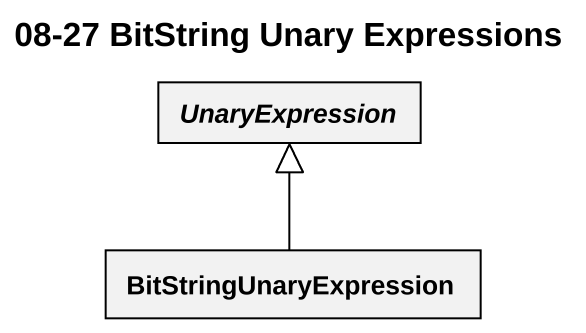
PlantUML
@startuml
title 08-27 BitString Unary Expressions
hide circle
hide empty members
abstract class UnaryExpression
class BitStringUnaryExpression
BitStringUnaryExpression -up-|> UnaryExpression
@enduml
